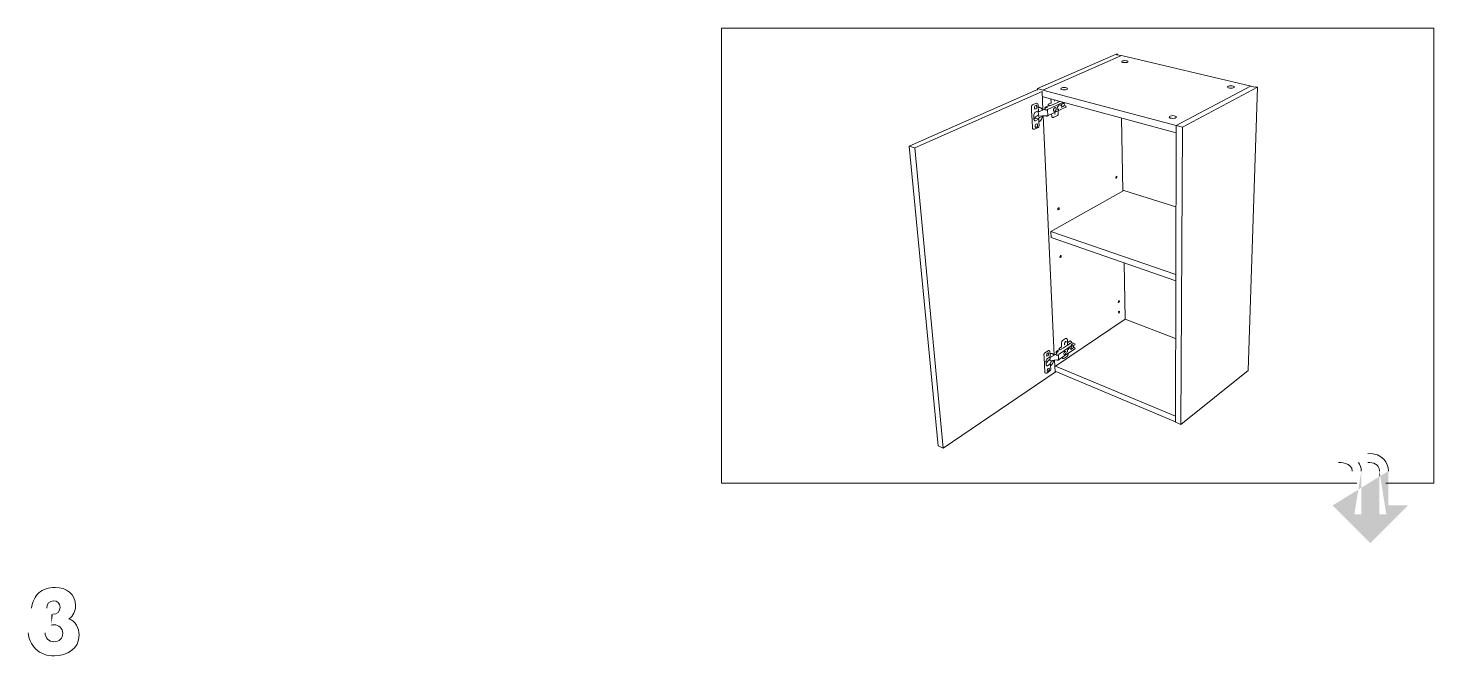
# Model space of a CAD drawing. Header units: metres. Extents: x -8.4 to 7.9, y -3.9 to 2.
# Drawn here: x 2.127 to 2.873, y -1.974 to -1.641 of the extents above; entities that cross this region are included whole.
import ezdxf

# ---------------------------------------------------------------- set-up
doc = ezdxf.new("R2010")
doc.units = ezdxf.units.M
doc.header["$MEASUREMENT"] = 0
doc.layers.add('PDF16_Geometry_Num_Penna__7', color=7, linetype='Continuous', lineweight=18)

msp = doc.modelspace()

# ---------------------------------------------------------------- hatches: boundary and pattern name
at = {"layer": 'PDF16_Geometry_Num_Penna__7', "linetype": 'Continuous', "lineweight": 18}
for points in [[(2.8329, -1.88559), (2.8193, -1.89399), (2.83927, -1.91396), (2.85924, -1.89399), (2.84885, -1.89399), (2.84885, -1.87575), (2.84451, -1.87843), (2.84774, -1.89875), (2.84408, -1.89875), (2.84408, -1.87869), (2.83447, -1.88463), (2.83447, -1.89875), (2.8308, -1.89875)], [(2.8329, -1.88559), (2.83447, -1.88463), (2.83447, -1.87575)], [(2.84408, -1.87869), (2.84451, -1.87843), (2.84408, -1.87575)], [(2.14048, -1.95179), (2.13959, -1.95179), (2.13959, -1.95764)]]:
    msp.add_hatch(color=7, dxfattribs=at).paths.add_polyline_path(points)

# ---------------------------------------------------------------- linework, layer by layer
at = {"layer": 'PDF16_Geometry_Num_Penna__7', "color": 7, "linetype": 'Continuous', "lineweight": 18, "flags": 128}
for points in [[(2.84747, -1.88225), (2.87297, -1.88225), (2.87297, -1.64057), (2.49515, -1.64057), (2.49515, -1.88225), (2.83216, -1.88225)], [(2.66267, -1.6727), (2.70449, -1.65433)], [(2.6656, -1.67354), (2.70721, -1.65512)], [(2.70518, -1.65449), (2.70449, -1.65433)], [(2.70471, -1.6547), (2.70518, -1.65449)], [(2.70519, -1.65481), (2.70471, -1.6547)], [(2.70519, -1.65481), (2.70518, -1.65449)], [(2.7068, -1.65519), (2.70519, -1.65481)], [(2.70681, -1.6553), (2.7068, -1.65519)], [(2.70721, -1.65512), (2.77606, -1.67136), (2.77606, -1.67154)], [(2.66231, -1.67344), (2.5947, -1.70322)], [(2.66516, -1.67421), (2.59762, -1.70417)], [(2.66552, -1.67346), (2.66267, -1.6727)], [(2.66271, -1.67355), (2.66267, -1.6727)], [(2.7363, -1.69235), (2.6656, -1.67354)], [(2.73629, -1.69611), (2.66576, -1.67709)], [(2.77568, -1.67145), (2.7363, -1.69228), (2.73629, -1.69611)], [(2.77934, -1.67197), (2.73962, -1.69317)], [(2.77447, -1.8223), (2.77934, -1.67197)], [(2.77568, -1.67145), (2.77809, -1.67202), (2.77854, -1.67178)], [(2.77606, -1.67136), (2.77582, -1.67149)], [(2.77854, -1.67178), (2.77934, -1.67197)], [(2.6601, -1.68135), (2.66002, -1.6814), (2.65994, -1.68145), (2.65987, -1.68153), (2.65979, -1.68161), (2.65973, -1.68171), (2.65967, -1.68181), (2.65962, -1.68192), (2.65958, -1.68204), (2.65955, -1.68216), (2.65952, -1.68229), (2.65952, -1.68241), (2.65952, -1.68252), (2.65961, -1.6845)], [(2.65961, -1.6845), (2.65987, -1.68958)], [(2.66226, -1.68048), (2.66219, -1.68047), (2.66212, -1.68047), (2.66205, -1.68048), (2.66197, -1.68051), (2.6601, -1.68135)], [(2.66296, -1.68464), (2.66295, -1.68464), (2.66292, -1.68464), (2.66289, -1.68464), (2.66287, -1.68465), (2.66284, -1.68466), (2.6627, -1.68472)], [(2.66318, -1.68484), (2.66288, -1.68465)], [(2.66296, -1.68464), (2.66301, -1.68464), (2.66305, -1.68462), (2.66309, -1.68459), (2.66313, -1.68455), (2.66315, -1.68451), (2.66316, -1.68445), (2.6632, -1.68443), (2.66322, -1.68441), (2.66322, -1.68439)], [(2.66296, -1.68464), (2.66298, -1.68464), (2.66299, -1.68464), (2.663, -1.68464), (2.66301, -1.68464), (2.66302, -1.68464), (2.66304, -1.68463), (2.66305, -1.68463), (2.66306, -1.68463), (2.66307, -1.68462), (2.66308, -1.68462), (2.6631, -1.68461), (2.66311, -1.68461), (2.66312, -1.6846), (2.66313, -1.68459), (2.66314, -1.68458), (2.66315, -1.68458), (2.66316, -1.68456), (2.66317, -1.68456), (2.66318, -1.68454), (2.66318, -1.68453), (2.66319, -1.68453), (2.6632, -1.68451), (2.6632, -1.6845), (2.66321, -1.6845), (2.66321, -1.68449), (2.66321, -1.68447), (2.66322, -1.68446), (2.66322, -1.68444), (2.66322, -1.68443), (2.66322, -1.68442), (2.66322, -1.68441), (2.66322, -1.6844)], [(2.66391, -1.68268), (2.66376, -1.68265), (2.66361, -1.68263), (2.66346, -1.68262), (2.6633, -1.68263), (2.66314, -1.68265)], [(2.66314, -1.68265), (2.66322, -1.68439)], [(2.66314, -1.68484), (2.66323, -1.68666)], [(2.66316, -1.68496), (2.66315, -1.6849), (2.66315, -1.68485)], [(2.66369, -1.68485), (2.66364, -1.68487), (2.66358, -1.68489), (2.66353, -1.6849), (2.66345, -1.6849), (2.66337, -1.6849), (2.6633, -1.68489), (2.66324, -1.68486), (2.66318, -1.68484)], [(2.66379, -1.6848), (2.66369, -1.68485)], [(2.66526, -1.68413), (2.66379, -1.6848)], [(2.66534, -1.68402), (2.66533, -1.68405), (2.66532, -1.68407), (2.66531, -1.68409), (2.6653, -1.6841), (2.66528, -1.68412), (2.66526, -1.68413)], [(2.66561, -1.68405), (2.66551, -1.68412), (2.66546, -1.68415), (2.6654, -1.68419), (2.66534, -1.6842)], [(2.66656, -1.68384), (2.66655, -1.68368)], [(2.66755, -1.68408), (2.66759, -1.68407), (2.66763, -1.68405), (2.66766, -1.68403), (2.6677, -1.68402), (2.66773, -1.684), (2.66777, -1.68399)], [(2.6678, -1.68374), (2.66813, -1.68359), (2.6682, -1.68356), (2.66827, -1.68356), (2.66834, -1.68357)], [(2.66794, -1.6838), (2.66797, -1.68384), (2.668, -1.68389), (2.66801, -1.68394), (2.66802, -1.684)], [(2.66801, -1.68201), (2.66802, -1.68201), (2.66805, -1.682), (2.66808, -1.68199), (2.66811, -1.68198), (2.66815, -1.68197), (2.66818, -1.68197), (2.66821, -1.68197)], [(2.66815, -1.68707), (2.66802, -1.684)], [(2.67617, -1.68), (2.66843, -1.68356)], [(2.66866, -1.68685), (2.67776, -1.68261)], [(2.6694, -1.68178), (2.66944, -1.68176), (2.66947, -1.68175), (2.6695, -1.68174), (2.66953, -1.68173), (2.66956, -1.68171), (2.6696, -1.6817), (2.67109, -1.68112)], [(2.66979, -1.68042), (2.66984, -1.68039), (2.66987, -1.68035), (2.6699, -1.6803), (2.66992, -1.68024), (2.66993, -1.68019), (2.66994, -1.68012), (2.66985, -1.67819)], [(2.67109, -1.68112), (2.67348, -1.68002)], [(2.67168, -1.67929), (2.67165, -1.67867)], [(2.67277, -1.68494), (2.67283, -1.68493), (2.67289, -1.68493), (2.67294, -1.68491), (2.67298, -1.6849)], [(2.67345, -1.68369), (2.6734, -1.68244)], [(2.67369, -1.68391), (2.67364, -1.68393), (2.67359, -1.68393), (2.67354, -1.68391), (2.67351, -1.68387), (2.67348, -1.68382), (2.67346, -1.68376), (2.67345, -1.68369)], [(2.67457, -1.67946), (2.67354, -1.67993), (2.67353, -1.67995), (2.67352, -1.67995)], [(2.67392, -1.6838), (2.67369, -1.68391)], [(2.67377, -1.68615), (2.6737, -1.6845)], [(2.6739, -1.68184), (2.67395, -1.68171)], [(2.67397, -1.68173), (2.67397, -1.68172), (2.67395, -1.68171), (2.67399, -1.68164), (2.67403, -1.68159), (2.67407, -1.68155), (2.67412, -1.68152)], [(2.67412, -1.68152), (2.67467, -1.68126)], [(2.67467, -1.68126), (2.67471, -1.68125), (2.67475, -1.68125), (2.67478, -1.68126), (2.67482, -1.68128)], [(2.67482, -1.68128), (2.67496, -1.68138)], [(2.67496, -1.68138), (2.67499, -1.68142), (2.67502, -1.68147), (2.67504, -1.68153), (2.67504, -1.6816)], [(2.67572, -1.68101), (2.67566, -1.68104), (2.67568, -1.681), (2.67573, -1.68095), (2.67577, -1.6809), (2.67581, -1.68086), (2.67585, -1.68083), (2.67588, -1.68081), (2.67591, -1.68079), (2.67594, -1.68078)], [(2.67594, -1.68078), (2.67707, -1.68025)], [(2.67629, -1.67993), (2.67613, -1.68)], [(2.67632, -1.67993), (2.67617, -1.68)], [(2.67641, -1.68056), (2.67647, -1.68054), (2.67653, -1.68054), (2.67658, -1.68055)], [(2.67707, -1.68025), (2.67723, -1.68018)], [(2.65987, -1.68958), (2.66007, -1.69358)], [(2.66086, -1.68641), (2.66084, -1.68647), (2.66081, -1.68655), (2.66079, -1.68663), (2.66078, -1.6867), (2.66077, -1.68678), (2.66077, -1.68686), (2.66077, -1.68693), (2.66087, -1.689)], [(2.66086, -1.68876), (2.6611, -1.68865)], [(2.66087, -1.689), (2.66087, -1.68904), (2.66088, -1.68911), (2.66089, -1.68917), (2.66091, -1.68923), (2.66093, -1.68928), (2.66096, -1.68933), (2.66098, -1.68936), (2.66128, -1.68975)], [(2.6611, -1.68865), (2.66117, -1.68862), (2.66123, -1.68857), (2.66129, -1.68851), (2.66135, -1.68844), (2.6614, -1.68836)], [(2.66128, -1.68975), (2.6613, -1.68978), (2.66132, -1.6898), (2.66134, -1.68981), (2.66137, -1.68982), (2.66138, -1.68983), (2.66144, -1.68984), (2.66151, -1.68984), (2.66157, -1.68983), (2.66163, -1.68981)], [(2.6614, -1.68836), (2.66175, -1.68779)], [(2.6614, -1.68836), (2.663, -1.68882), (2.66304, -1.68883), (2.66308, -1.68886), (2.66311, -1.68888), (2.66314, -1.68891)], [(2.66163, -1.68981), (2.66297, -1.68919)], [(2.66175, -1.68779), (2.66181, -1.6877), (2.66188, -1.68761), (2.66195, -1.68753), (2.66203, -1.68747), (2.6621, -1.68741), (2.66219, -1.68737)], [(2.66219, -1.68737), (2.66295, -1.68702)], [(2.66321, -1.68667), (2.66313, -1.68669), (2.66307, -1.68672), (2.66301, -1.68676), (2.66297, -1.68679), (2.66295, -1.68683), (2.66294, -1.68687)], [(2.66294, -1.68686), (2.66295, -1.68708)], [(2.66295, -1.68708), (2.66296, -1.68712), (2.66298, -1.68716), (2.66303, -1.68719), (2.66308, -1.68721), (2.66315, -1.68724), (2.66323, -1.68725)], [(2.66297, -1.68918), (2.66303, -1.68915), (2.66309, -1.6891), (2.66315, -1.68905)], [(2.6631, -1.68895), (2.66328, -1.68899), (2.66325, -1.68899), (2.66322, -1.689), (2.66318, -1.68902), (2.66315, -1.68905)], [(2.66314, -1.68891), (2.66349, -1.68834)], [(2.66324, -1.68717), (2.66324, -1.68719), (2.66325, -1.68721), (2.66326, -1.68723), (2.66327, -1.68724), (2.66329, -1.68725), (2.6633, -1.68726)], [(2.66337, -1.68728), (2.6655, -1.68712), (2.66553, -1.68712), (2.66557, -1.68712), (2.6656, -1.68712), (2.66563, -1.68713), (2.66566, -1.68714), (2.66569, -1.68715)], [(2.66349, -1.68834), (2.66355, -1.68824), (2.66363, -1.68815), (2.66371, -1.68807), (2.66379, -1.688), (2.66388, -1.68796)], [(2.66351, -1.69039), (2.6636, -1.69229)], [(2.66388, -1.68796), (2.66549, -1.68721), (2.66548, -1.68719), (2.66547, -1.68718), (2.66546, -1.68717), (2.66544, -1.68716), (2.66542, -1.68714), (2.66541, -1.68713)], [(2.66597, -1.6872), (2.66596, -1.6872), (2.66594, -1.6872), (2.66593, -1.6872), (2.66592, -1.6872), (2.6659, -1.6872), (2.66589, -1.6872), (2.66588, -1.6872), (2.66586, -1.6872), (2.66585, -1.68719), (2.66583, -1.68719), (2.66582, -1.68719), (2.66581, -1.68719), (2.6658, -1.68718), (2.66579, -1.68718), (2.66569, -1.68715)], [(2.67162, -1.81416), (2.66576, -1.68717)], [(2.66597, -1.6872), (2.66775, -1.68707)], [(2.66807, -1.68724), (2.66808, -1.68723), (2.66809, -1.68723), (2.66812, -1.68719), (2.66814, -1.68716), (2.66815, -1.68712), (2.66815, -1.68707)], [(2.66837, -1.6871), (2.66841, -1.68708), (2.66845, -1.68705), (2.66849, -1.68702), (2.66853, -1.68699), (2.66857, -1.68694), (2.6686, -1.6869)], [(2.67112, -1.688), (2.67113, -1.68798), (2.67114, -1.68796), (2.67143, -1.68782)], [(2.67199, -1.6853), (2.67199, -1.68533), (2.67198, -1.68535), (2.67196, -1.68537), (2.67193, -1.68539)], [(2.67197, -1.68625), (2.67193, -1.68539)], [(2.70731, -1.68829), (2.70798, -1.72716)], [(2.7363, -1.69228), (2.73962, -1.69317)], [(2.66007, -1.69358), (2.66008, -1.69369), (2.66011, -1.6938), (2.66014, -1.6939), (2.66018, -1.69399), (2.66024, -1.69406), (2.66029, -1.69412), (2.66036, -1.69417), (2.66044, -1.6942)], [(2.66118, -1.69427), (2.66112, -1.69429), (2.66106, -1.69431), (2.66099, -1.69432), (2.66093, -1.69432), (2.66086, -1.69432), (2.66079, -1.6943), (2.66044, -1.6942)], [(2.73629, -1.69611), (2.73585, -1.84981), (2.7388, -1.85106), (2.77447, -1.8223)], [(2.73962, -1.69317), (2.73881, -1.85106)], [(2.5947, -1.70322), (2.59762, -1.70417)], [(2.5947, -1.70322), (2.61006, -1.86234)], [(2.59762, -1.70417), (2.61271, -1.86365)], [(2.66992, -1.75182), (2.66977, -1.74863), (2.70847, -1.72688)], [(2.70847, -1.72688), (2.73618, -1.73543)], [(2.73608, -1.77146), (2.66977, -1.74863)], [(2.73606, -1.77482), (2.66991, -1.75182)], [(2.70864, -1.76528), (2.70915, -1.79514)], [(2.70915, -1.79514), (2.67231, -1.82001)], [(2.73598, -1.80529), (2.70915, -1.79514)], [(2.66872, -1.81183), (2.66865, -1.81182), (2.66858, -1.81182), (2.66851, -1.81183), (2.66843, -1.81186), (2.66835, -1.8119), (2.66667, -1.81301)], [(2.67376, -1.81156), (2.67377, -1.81155), (2.6738, -1.81154), (2.67382, -1.81153), (2.67386, -1.81152), (2.67389, -1.81151), (2.67392, -1.8115), (2.67395, -1.8115), (2.67395, -1.81151)], [(2.67415, -1.81059), (2.67415, -1.8108), (2.67466, -1.81126)], [(2.67417, -1.81363), (2.68116, -1.80897), (2.68111, -1.80899), (2.68105, -1.80901), (2.68099, -1.80903), (2.68091, -1.80903), (2.68085, -1.80903), (2.68078, -1.80902), (2.68072, -1.809), (2.68067, -1.80898), (2.68063, -1.80894), (2.68061, -1.80891), (2.68061, -1.80887), (2.68061, -1.80884), (2.68064, -1.8088), (2.68068, -1.80877)], [(2.68262, -1.81083), (2.6744, -1.81635), (2.67443, -1.81632), (2.67445, -1.81628), (2.67445, -1.81624)], [(2.67477, -1.81139), (2.67474, -1.8114), (2.67472, -1.81141), (2.67468, -1.81142), (2.67465, -1.81143), (2.67462, -1.81143)], [(2.67467, -1.81142), (2.67466, -1.81138), (2.67466, -1.81134), (2.67466, -1.81126)], [(2.67503, -1.81127), (2.67508, -1.81124), (2.67511, -1.81121), (2.67515, -1.81119), (2.67519, -1.81117), (2.67523, -1.81114), (2.67527, -1.81112), (2.67655, -1.81041)], [(2.67655, -1.81041), (2.67871, -1.80897)], [(2.67803, -1.80532), (2.67797, -1.80531), (2.67791, -1.80531), (2.67784, -1.80531), (2.67777, -1.80533), (2.67771, -1.80536), (2.67764, -1.8054)], [(2.67815, -1.80537), (2.67803, -1.80532)], [(2.67815, -1.80538), (2.67819, -1.8054), (2.67823, -1.80542), (2.67827, -1.80546), (2.6783, -1.80549), (2.67833, -1.80553), (2.67836, -1.80558), (2.67838, -1.80564), (2.67839, -1.80569), (2.67841, -1.80575), (2.67841, -1.80577), (2.67828, -1.80559)], [(2.67854, -1.80594), (2.67841, -1.80577)], [(2.67854, -1.80594), (2.67857, -1.80599), (2.6786, -1.80604), (2.67861, -1.80608), (2.67862, -1.80613), (2.67863, -1.80617), (2.67864, -1.80623), (2.67869, -1.80759)], [(2.67885, -1.81127), (2.67881, -1.8113), (2.67876, -1.81135), (2.67873, -1.81141), (2.67869, -1.81147), (2.67867, -1.81154), (2.67866, -1.81161), (2.67866, -1.81167), (2.67868, -1.81165), (2.67868, -1.81164)], [(2.67866, -1.81167), (2.6787, -1.81271), (2.67872, -1.81269), (2.67873, -1.81267)], [(2.68011, -1.80664), (2.67869, -1.80759), (2.67873, -1.80844)], [(2.67873, -1.80844), (2.67873, -1.80849), (2.67872, -1.80854), (2.67872, -1.80859), (2.67871, -1.80864), (2.6787, -1.80869), (2.67869, -1.80875)], [(2.67999, -1.80805), (2.67998, -1.80804), (2.67996, -1.80805), (2.67875, -1.80885), (2.67875, -1.80886), (2.67874, -1.80887)], [(2.67906, -1.81113), (2.67885, -1.81127), (2.67885, -1.81129), (2.67884, -1.8113), (2.67883, -1.81132)], [(2.67911, -1.81106), (2.67916, -1.81094)], [(2.67918, -1.81095), (2.67916, -1.81094), (2.67919, -1.81088), (2.67923, -1.81083), (2.67927, -1.81078), (2.67931, -1.81075)], [(2.67931, -1.81075), (2.67981, -1.81042)], [(2.67969, -1.81054), (2.67979, -1.81047)], [(2.67997, -1.80805), (2.68096, -1.80756)], [(2.68011, -1.80664), (2.68023, -1.80669)], [(2.68028, -1.80676), (2.68028, -1.8068), (2.68068, -1.80716)], [(2.68047, -1.81115), (2.68053, -1.81116), (2.6806, -1.81116), (2.68066, -1.81114), (2.68073, -1.81112), (2.6808, -1.81108)], [(2.68078, -1.80736), (2.68077, -1.80732), (2.68076, -1.80728), (2.68074, -1.80723), (2.68071, -1.8072), (2.68068, -1.80716)], [(2.68141, -1.80827), (2.68068, -1.80877)], [(2.68085, -1.80761), (2.68082, -1.80757), (2.6808, -1.80753), (2.68079, -1.80749), (2.68078, -1.80745), (2.68078, -1.80736)], [(2.68086, -1.81054), (2.68106, -1.81062)], [(2.68096, -1.80756), (2.68097, -1.80755), (2.68098, -1.80755), (2.681, -1.80756), (2.68098, -1.80756), (2.68241, -1.80813)], [(2.68106, -1.81062), (2.68111, -1.81064), (2.68115, -1.81065), (2.68119, -1.81065)], [(2.68241, -1.80813), (2.68245, -1.80816), (2.68249, -1.80819), (2.68252, -1.80823), (2.68255, -1.80828), (2.68257, -1.80833), (2.68258, -1.80838)], [(2.66667, -1.81301), (2.66659, -1.81306), (2.66652, -1.81313), (2.66645, -1.81321), (2.66639, -1.81329), (2.66633, -1.81338), (2.66628, -1.81348), (2.66623, -1.81359), (2.66619, -1.8137), (2.66617, -1.81381), (2.66615, -1.81391), (2.66614, -1.81402), (2.66614, -1.81411), (2.66619, -1.81513)], [(2.66619, -1.81513), (2.66641, -1.81957)], [(2.66734, -1.81725), (2.66732, -1.81725), (2.6673, -1.81724), (2.66726, -1.81736), (2.66723, -1.81747), (2.66721, -1.81759), (2.66721, -1.81769), (2.66721, -1.81779)], [(2.66734, -1.81726), (2.66731, -1.81733), (2.66729, -1.8174), (2.66728, -1.81746), (2.66727, -1.81753), (2.66726, -1.81759), (2.66725, -1.81766), (2.66725, -1.81771), (2.66734, -1.81942)], [(2.66729, -1.81851), (2.66751, -1.81836)], [(2.66751, -1.81836), (2.66757, -1.81831), (2.66763, -1.81826), (2.66768, -1.8182), (2.66774, -1.81813), (2.66778, -1.81806)], [(2.66778, -1.81806), (2.6681, -1.8175)], [(2.66802, -1.81989), (2.66922, -1.81908)], [(2.6681, -1.8175), (2.66816, -1.81741), (2.66821, -1.81732), (2.66828, -1.81724), (2.66835, -1.81717), (2.66842, -1.81711), (2.66849, -1.81705)], [(2.66849, -1.81705), (2.66918, -1.8166)], [(2.66942, -1.81627), (2.66935, -1.8163), (2.66929, -1.81634), (2.66924, -1.81638), (2.6692, -1.81643), (2.66918, -1.81648), (2.66917, -1.81653)], [(2.66917, -1.81653), (2.66918, -1.81671)], [(2.66918, -1.81671), (2.66919, -1.81676), (2.66922, -1.8168), (2.66926, -1.81684), (2.66931, -1.81688), (2.66937, -1.81691), (2.66944, -1.81694)], [(2.66922, -1.81908), (2.66928, -1.81903), (2.66933, -1.81899), (2.66939, -1.81892)], [(2.66928, -1.81528), (2.66932, -1.81527), (2.66935, -1.81525), (2.66939, -1.81522), (2.66941, -1.81518), (2.66942, -1.81513), (2.66945, -1.81511), (2.66947, -1.81508), (2.66947, -1.81506)], [(2.66928, -1.81528), (2.66929, -1.81528), (2.66931, -1.81528), (2.66932, -1.81527), (2.66933, -1.81527), (2.66934, -1.81527), (2.66935, -1.81526), (2.66936, -1.81526), (2.66938, -1.81524), (2.66939, -1.81524), (2.6694, -1.81523), (2.66941, -1.81522), (2.66942, -1.81521), (2.66943, -1.8152), (2.66943, -1.81519), (2.66944, -1.81518), (2.66944, -1.81517), (2.66945, -1.81516), (2.66946, -1.81515), (2.66946, -1.81513), (2.66947, -1.81512), (2.66947, -1.81511), (2.66947, -1.8151), (2.66947, -1.81508), (2.66947, -1.81507), (2.66947, -1.81506)], [(2.66939, -1.81344), (2.66935, -1.81248), (2.66935, -1.81251), (2.66933, -1.81254), (2.6693, -1.81256)], [(2.66934, -1.81527), (2.66943, -1.8153), (2.66949, -1.81531), (2.66956, -1.81532), (2.66963, -1.81531), (2.66969, -1.8153), (2.66976, -1.81528), (2.66983, -1.81524), (2.6699, -1.81521)], [(2.66937, -1.81875), (2.66969, -1.81819)], [(2.66937, -1.81879), (2.66953, -1.81886), (2.6695, -1.81885), (2.66946, -1.81886), (2.66943, -1.81889), (2.66939, -1.81892)], [(2.67054, -1.8134), (2.67041, -1.81335), (2.67028, -1.81332), (2.67014, -1.81331), (2.67, -1.81331), (2.66985, -1.81332), (2.6697, -1.81335), (2.66955, -1.81338), (2.66939, -1.81344)], [(2.66939, -1.81528), (2.66943, -1.81627)], [(2.6694, -1.81344), (2.66947, -1.81506)], [(2.66948, -1.81695), (2.66949, -1.81697), (2.66952, -1.81698), (2.66953, -1.81698), (2.66955, -1.81699), (2.66957, -1.81699)], [(2.66958, -1.81699), (2.67151, -1.81681), (2.67154, -1.81681), (2.67157, -1.81681), (2.67161, -1.81681), (2.67164, -1.81681), (2.67166, -1.81682), (2.6717, -1.81682)], [(2.67097, -1.8145), (2.66996, -1.81516)], [(2.6707, -1.81347), (2.67054, -1.8134)], [(2.67147, -1.81428), (2.6714, -1.81414), (2.67132, -1.81401), (2.67124, -1.81389), (2.67114, -1.81377), (2.67105, -1.81368), (2.67094, -1.8136), (2.67082, -1.81352), (2.6707, -1.81347)], [(2.67097, -1.8145), (2.67108, -1.81442), (2.67114, -1.81444)], [(2.67131, -1.81426), (2.67108, -1.81442)], [(2.67143, -1.81431), (2.6714, -1.81424), (2.67137, -1.81419)], [(2.67153, -1.81425), (2.67161, -1.81417)], [(2.67161, -1.81417), (2.67166, -1.81413), (2.67171, -1.8141), (2.67177, -1.81407), (2.67247, -1.81376)], [(2.67194, -1.81686), (2.67193, -1.81686), (2.67191, -1.81686), (2.6719, -1.81686), (2.67189, -1.81686), (2.67187, -1.81686), (2.67186, -1.81686), (2.67185, -1.81685), (2.67184, -1.81685), (2.67182, -1.81685), (2.67181, -1.81685), (2.6718, -1.81685), (2.6717, -1.81682)], [(2.67205, -1.82332), (2.67174, -1.81683)], [(2.67194, -1.81686), (2.67345, -1.81672)], [(2.67259, -1.81279), (2.67258, -1.81265)], [(2.6728, -1.81324), (2.67265, -1.81297), (2.67262, -1.81291), (2.6726, -1.81285), (2.67259, -1.81279)], [(2.67288, -1.81336), (2.67286, -1.81339), (2.67283, -1.81342), (2.6728, -1.81344), (2.67276, -1.81346), (2.67273, -1.81348)], [(2.67338, -1.81424), (2.67342, -1.81422), (2.67345, -1.8142), (2.67348, -1.81418), (2.67351, -1.81416), (2.67354, -1.81415), (2.67357, -1.81412)], [(2.67384, -1.8167), (2.67384, -1.81673), (2.67382, -1.81676), (2.6738, -1.81678), (2.67382, -1.8168), (2.67384, -1.81681), (2.67386, -1.81681)], [(2.67381, -1.81414), (2.67392, -1.81669), (2.67389, -1.8167), (2.67387, -1.8167), (2.67384, -1.8167)], [(2.67414, -1.81662), (2.67387, -1.8168), (2.6739, -1.81677), (2.67391, -1.81674), (2.67392, -1.81669)], [(2.67391, -1.81372), (2.67395, -1.81369), (2.67401, -1.81366), (2.67406, -1.81365), (2.67411, -1.81365)], [(2.67433, -1.81643), (2.67431, -1.81646), (2.67429, -1.81649), (2.67425, -1.81652), (2.67422, -1.81656), (2.67418, -1.81659), (2.67414, -1.81662), (2.67417, -1.81659), (2.67418, -1.81656), (2.67419, -1.81651)], [(2.67419, -1.81651), (2.67423, -1.81647), (2.67428, -1.81643), (2.67432, -1.81637)], [(2.67445, -1.81624), (2.6744, -1.81628), (2.67436, -1.81632), (2.67432, -1.81637), (2.67433, -1.8164), (2.67433, -1.81641), (2.67433, -1.81643)], [(2.67433, -1.81643), (2.67434, -1.81641), (2.67436, -1.8164), (2.67437, -1.81638), (2.67438, -1.81637), (2.67439, -1.81636), (2.6744, -1.81635)], [(2.67601, -1.81593), (2.67595, -1.8159), (2.6759, -1.81586), (2.67585, -1.8158), (2.67581, -1.81573), (2.67579, -1.81565), (2.67577, -1.81556), (2.67576, -1.81547), (2.67576, -1.81544)], [(2.67655, -1.81591), (2.67652, -1.81593), (2.67649, -1.81595), (2.67642, -1.81598), (2.67636, -1.816), (2.6763, -1.81601), (2.67624, -1.81601), (2.67618, -1.816), (2.67613, -1.81599), (2.67601, -1.81594)], [(2.67699, -1.81578), (2.67696, -1.8158), (2.67694, -1.81581), (2.67691, -1.81583), (2.67688, -1.81584), (2.67684, -1.81585), (2.6768, -1.81586), (2.67658, -1.81589)], [(2.67703, -1.81567), (2.67703, -1.81572), (2.67701, -1.81575), (2.67699, -1.81578)], [(2.61271, -1.86365), (2.67205, -1.82332)], [(2.66641, -1.81957), (2.6666, -1.82325)], [(2.6666, -1.82325), (2.66661, -1.82334), (2.66662, -1.82341), (2.66665, -1.82349), (2.66668, -1.82355), (2.66672, -1.8236), (2.66677, -1.82364), (2.66682, -1.82367)], [(2.66734, -1.81942), (2.66734, -1.81945), (2.66735, -1.81949), (2.66736, -1.81954), (2.66737, -1.81958), (2.66739, -1.81962), (2.6674, -1.81964), (2.66742, -1.81966), (2.66769, -1.81992)], [(2.66769, -1.81992), (2.66769, -1.81993), (2.66771, -1.81993), (2.66771, -1.81994), (2.66777, -1.81996), (2.66783, -1.81996), (2.66789, -1.81995), (2.66795, -1.81992), (2.66802, -1.81989)], [(2.67238, -1.82302), (2.67203, -1.82287)], [(2.67231, -1.82001), (2.73586, -1.84664)], [(2.67253, -1.82292), (2.67238, -1.82302)], [(2.67245, -1.82288), (2.73585, -1.84964)], [(2.61007, -1.86234), (2.61271, -1.86365)]]:
    msp.add_lwpolyline(points, dxfattribs=at)
for points in [[(2.66516, -1.67421), (2.66561, -1.68405), (2.66566, -1.68401), (2.66571, -1.68398), (2.66577, -1.68396), (2.66655, -1.68368, -0.326442), (2.66684, -1.68343), (2.66686, -1.68343), (2.66691, -1.68341), (2.66692, -1.68337), (2.66676, -1.68316), (2.66673, -1.68312), (2.66671, -1.68307), (2.6667, -1.68303), (2.66669, -1.68286, -0.280902), (2.66711, -1.68244), (2.66803, -1.68201), (2.66809, -1.68199), (2.66815, -1.68198), (2.66822, -1.68197), (2.66895, -1.68191), (2.66902, -1.6819), (2.66908, -1.68189), (2.66915, -1.68188), (2.66913, -1.68188), (2.66909, -1.68189), (2.66906, -1.68189), (2.66903, -1.6819), (2.66899, -1.6819), (2.669, -1.6819), (2.669, -1.68187), (2.66899, -1.68184), (2.66899, -1.68173), (2.66844, -1.68128), (2.66844, -1.68104), (2.66979, -1.68042)], [(2.66086, -1.68641), (2.66106, -1.68572), (2.66109, -1.68574), (2.6611, -1.68575), (2.66111, -1.68576, -0.182989), (2.6615, -1.68528), (2.66173, -1.68517), (2.6627, -1.68472)], [(2.66314, -1.68266), (2.66308, -1.68128, 0.318398), (2.66262, -1.68058), (2.66226, -1.68048)], [(2.66391, -1.68268), (2.66409, -1.68273, -0.246526), (2.6654, -1.68418), (2.66537, -1.6841), (2.66534, -1.68403)], [(2.67361, -1.68201), (2.67356, -1.68204), (2.67351, -1.68208), (2.67347, -1.68214), (2.67344, -1.68221), (2.67341, -1.68228), (2.6734, -1.68236), (2.6734, -1.68244), (2.67342, -1.68242), (2.67343, -1.68241, -0.283254), (2.67357, -1.68209), (2.67359, -1.68207), (2.6736, -1.68204), (2.67361, -1.68201), (2.67384, -1.6819), (2.67387, -1.68188), (2.67388, -1.68186), (2.67389, -1.68184), (2.67391, -1.68185)], [(2.67566, -1.68104), (2.67564, -1.68107), (2.6756, -1.68113), (2.67556, -1.6812), (2.67552, -1.68128), (2.67549, -1.68135), (2.67546, -1.68144), (2.67543, -1.68152), (2.67541, -1.68161), (2.67539, -1.6817), (2.67537, -1.68178), (2.67536, -1.68187), (2.67536, -1.68195), (2.67535, -1.68199, 0.203961), (2.67551, -1.68256), (2.67557, -1.68258), (2.67564, -1.68257), (2.67571, -1.68256), (2.67578, -1.68253)], [(2.67595, -1.68207), (2.67616, -1.68213), (2.67622, -1.68214), (2.67628, -1.68215), (2.67633, -1.68214), (2.67639, -1.68213), (2.67645, -1.68211), (2.6765, -1.68209), (2.67656, -1.68206), (2.67661, -1.68203), (2.67666, -1.68198), (2.67672, -1.68192), (2.67677, -1.68186), (2.67681, -1.68179), (2.67686, -1.68172), (2.67689, -1.68164), (2.67692, -1.68155), (2.67693, -1.68153, 0.172937), (2.6769, -1.68084), (2.67689, -1.68081), (2.67685, -1.68075), (2.6768, -1.68069), (2.67674, -1.68063), (2.6767, -1.6806), (2.67664, -1.68057), (2.67658, -1.68055), (2.67648, -1.68053)], [(2.67784, -1.68245), (2.67785, -1.68245), (2.67785, -1.68248), (2.67785, -1.68251), (2.67784, -1.68254), (2.67782, -1.68256), (2.6778, -1.68258), (2.67778, -1.6826), (2.67776, -1.68261), (2.6778, -1.68259), (2.67782, -1.68255), (2.67784, -1.68251), (2.67784, -1.68245, 0.289672), (2.67738, -1.68179), (2.67711, -1.68172), (2.67712, -1.68172)], [(2.66355, -1.69235), (2.66358, -1.69233), (2.6636, -1.69231), (2.6636, -1.69229, -0.284243), (2.66304, -1.69339), (2.66118, -1.69426)], [(2.66549, -1.68721), (2.6655, -1.68717), (2.66551, -1.68712, -0.187901), (2.66351, -1.69039), (2.66346, -1.68921), (2.66346, -1.6892), (2.66345, -1.68919), (2.66345, -1.68918), (2.66345, -1.68917), (2.66345, -1.68915), (2.66344, -1.68914), (2.66344, -1.68913), (2.66343, -1.68912), (2.66343, -1.68911), (2.66342, -1.6891), (2.66342, -1.68909), (2.66341, -1.68908), (2.6634, -1.68907), (2.66339, -1.68906), (2.66338, -1.68906), (2.66337, -1.68905), (2.66337, -1.68904), (2.66336, -1.68903), (2.66335, -1.68903), (2.66334, -1.68902), (2.66332, -1.68901), (2.66331, -1.68901), (2.6633, -1.689), (2.66329, -1.689)], [(2.66837, -1.6871), (2.66807, -1.68724), (2.66805, -1.68724), (2.66803, -1.68725), (2.66801, -1.68725), (2.66799, -1.68725), (2.66798, -1.68725), (2.66796, -1.68725), (2.66796, -1.68724), (2.66796, -1.68722), (2.66791, -1.68722), (2.66788, -1.68723), (2.66787, -1.68725), (2.66787, -1.68726), (2.66785, -1.68727, -0.2341), (2.66673, -1.68714)], [(2.67291, -1.68716), (2.67112, -1.688), (2.67105, -1.68802), (2.67098, -1.68804), (2.67093, -1.68805), (2.67088, -1.68805), (2.67083, -1.68804), (2.67078, -1.68803), (2.67064, -1.688, -0.303416), (2.67025, -1.6873), (2.6702, -1.68614)], [(2.67371, -1.68621), (2.67374, -1.68619), (2.67376, -1.68617), (2.67377, -1.68615, -0.283549), (2.67336, -1.68693), (2.67302, -1.68709)], [(2.66935, -1.81248, 0.284824), (2.66905, -1.81197), (2.66872, -1.81183)], [(2.67265, -1.81297), (2.67264, -1.81284), (2.67261, -1.81278), (2.67259, -1.81271), (2.67258, -1.81265, -0.246), (2.67295, -1.81211), (2.67378, -1.81156), (2.67383, -1.81153), (2.67389, -1.81152), (2.67395, -1.81151), (2.67462, -1.81144), (2.67468, -1.81143), (2.67474, -1.81141), (2.67479, -1.81139), (2.67478, -1.81139), (2.67479, -1.8114), (2.67482, -1.8114), (2.67482, -1.81132)], [(2.67415, -1.8106), (2.67538, -1.80978), (2.67541, -1.80975), (2.67544, -1.80971), (2.67547, -1.80966), (2.67549, -1.80961), (2.6755, -1.80956), (2.67551, -1.80951), (2.67542, -1.80769, -0.2318), (2.67601, -1.80647), (2.67764, -1.8054)], [(2.67714, -1.80861), (2.67714, -1.80864), (2.67712, -1.80866), (2.67709, -1.80869), (2.67706, -1.80797, -0.239812), (2.67751, -1.80702)], [(2.68048, -1.81116), (2.68047, -1.81114), (2.68047, -1.81113), (2.68045, -1.8111), (2.68044, -1.81107), (2.68043, -1.81102), (2.68043, -1.81098), (2.68043, -1.81093), (2.68042, -1.81087), (2.68043, -1.8108), (2.68043, -1.81073), (2.68044, -1.81066), (2.68046, -1.81057), (2.68048, -1.81049), (2.6805, -1.81041), (2.68053, -1.81032), (2.68053, -1.81031, -0.138803), (2.68102, -1.80962), (2.68246, -1.80866)], [(2.68119, -1.81065), (2.68121, -1.81065), (2.68125, -1.81065), (2.6813, -1.81064), (2.68135, -1.81063), (2.6814, -1.8106), (2.68145, -1.81057), (2.6815, -1.81055), (2.68155, -1.8105), (2.6816, -1.81045), (2.68165, -1.8104), (2.6817, -1.81033), (2.68172, -1.81029), (2.68174, -1.81026), (2.68178, -1.81019), (2.68181, -1.81012), (2.68183, -1.81004), (2.68184, -1.81003, 0.203639), (2.68182, -1.80943), (2.6818, -1.8094), (2.68176, -1.80934), (2.68171, -1.80931), (2.68167, -1.80927), (2.68161, -1.80925)], [(2.68267, -1.81072), (2.68268, -1.81072), (2.68268, -1.81073), (2.68267, -1.81076), (2.68266, -1.81078), (2.68265, -1.8108), (2.68264, -1.81082), (2.68262, -1.81083), (2.68264, -1.8108), (2.68266, -1.81077), (2.68267, -1.81072, 0.262337), (2.68224, -1.81011), (2.682, -1.81001), (2.6818, -1.81014)], [(2.66734, -1.81726), (2.66753, -1.81665), (2.66755, -1.81666), (2.66757, -1.81666, -0.146408), (2.66794, -1.81614), (2.66812, -1.81602), (2.66915, -1.81534), (2.66918, -1.81532), (2.66921, -1.81531), (2.66922, -1.8153)], [(2.66969, -1.81819), (2.66975, -1.81809), (2.66982, -1.818), (2.66989, -1.81792), (2.66996, -1.81785), (2.67004, -1.81779), (2.67149, -1.81682), (2.67149, -1.81681, -0.15077), (2.6697, -1.81991), (2.66967, -1.81904), (2.66967, -1.81903), (2.66966, -1.81902), (2.66966, -1.81901), (2.66966, -1.819), (2.66966, -1.81899), (2.66965, -1.81898), (2.66965, -1.81897), (2.66964, -1.81895), (2.66963, -1.81894), (2.66963, -1.81893), (2.66962, -1.81892), (2.66961, -1.81891), (2.6696, -1.8189), (2.6696, -1.81889), (2.66958, -1.81889), (2.66957, -1.81888), (2.66957, -1.81887), (2.66956, -1.81887), (2.66955, -1.81886), (2.66953, -1.81886)], [(2.67247, -1.81393), (2.67247, -1.81379, -0.301597), (2.67272, -1.81348), (2.67274, -1.81348), (2.67279, -1.81346), (2.67283, -1.81344), (2.67288, -1.8134), (2.67291, -1.81336), (2.67294, -1.81332), (2.67292, -1.81332), (2.67291, -1.81333), (2.6729, -1.81334), (2.6729, -1.81333), (2.67291, -1.81331), (2.67291, -1.8133), (2.67291, -1.81328), (2.67291, -1.81326), (2.67289, -1.81325), (2.6729, -1.81334), (2.67288, -1.81336), (2.67285, -1.81333), (2.67283, -1.81329), (2.6728, -1.81324)], [(2.67388, -1.8168), (2.67386, -1.8168), (2.67384, -1.81682), (2.67382, -1.81682), (2.6738, -1.81682), (2.67378, -1.81682), (2.67376, -1.81682), (2.67374, -1.81682), (2.67374, -1.8168), (2.6737, -1.81681), (2.67366, -1.81682), (2.67366, -1.81683), (2.67365, -1.81685, -0.249316), (2.67271, -1.81678)], [(2.67699, -1.81578), (2.6786, -1.81469), (2.67863, -1.81466), (2.67865, -1.81463), (2.67865, -1.81458, 0.235843), (2.6789, -1.81405), (2.67893, -1.81403), (2.67895, -1.81401), (2.67895, -1.81398), (2.67892, -1.81331)], [(2.66767, -1.82363), (2.66767, -1.82367), (2.66766, -1.82371), (2.66763, -1.82373, -0.268293), (2.66715, -1.82381), (2.66682, -1.82367)], [(2.66763, -1.82374), (2.6693, -1.82261), (2.66932, -1.82258), (2.66934, -1.82255), (2.66934, -1.8225, 0.228422), (2.66974, -1.82167), (2.66976, -1.82165), (2.66978, -1.82163), (2.66979, -1.82159), (2.66971, -1.81991)]]:
    msp.add_lwpolyline(points, format="xyb", dxfattribs=at)
for points in [[(2.66694, -1.68338), (2.66691, -1.6834), (2.66687, -1.68341)], [(2.66692, -1.68337), (2.66693, -1.68337)], [(2.66713, -1.68275), (2.66721, -1.68276), (2.66729, -1.68277), (2.66738, -1.68278), (2.66748, -1.68278), (2.66757, -1.68277), (2.66765, -1.68275), (2.66773, -1.68273), (2.6678, -1.68271), (2.66785, -1.68268), (2.66788, -1.68264), (2.66791, -1.68261), (2.66791, -1.68258), (2.66789, -1.68254), (2.66786, -1.68252), (2.66781, -1.68249), (2.66775, -1.68247), (2.66767, -1.68245), (2.66758, -1.68244), (2.6675, -1.68244), (2.6674, -1.68244), (2.66731, -1.68245), (2.66723, -1.68246), (2.66715, -1.68248), (2.66708, -1.68251), (2.66703, -1.68254), (2.66699, -1.68257), (2.66697, -1.6826), (2.66697, -1.68264), (2.66699, -1.68267), (2.66702, -1.6827), (2.66707, -1.68272)], [(2.66708, -1.68244), (2.66709, -1.68243)], [(2.66773, -1.68399), (2.66776, -1.68399)], [(2.6678, -1.68398), (2.66784, -1.68398)], [(2.66802, -1.684), (2.66799, -1.684), (2.66796, -1.68401)], [(2.66803, -1.68201), (2.66802, -1.68201)], [(2.66836, -1.68357), (2.66835, -1.68357)], [(2.66843, -1.68356), (2.66839, -1.68357)], [(2.67171, -1.67878), (2.67174, -1.67874)], [(2.67298, -1.6849), (2.67298, -1.68489), (2.67298, -1.68487), (2.67298, -1.68485)], [(2.67352, -1.67995), (2.67348, -1.68002)], [(2.67353, -1.68001), (2.67351, -1.68001)], [(2.67356, -1.67993), (2.67355, -1.67993)], [(2.67398, -1.68381), (2.67396, -1.6838), (2.67394, -1.6838)], [(2.67408, -1.6816), (2.6741, -1.68158), (2.67412, -1.68155)], [(2.67613, -1.68), (2.67615, -1.68)], [(2.67739, -1.68179), (2.67738, -1.68179)], [(2.66081, -1.68637), (2.66084, -1.68639), (2.66085, -1.6864)], [(2.66312, -1.68895), (2.66313, -1.68893)], [(2.66323, -1.68715), (2.66323, -1.68716)], [(2.66323, -1.68725), (2.66324, -1.68726), (2.66326, -1.68726), (2.66327, -1.68726), (2.66329, -1.68726)], [(2.6633, -1.68726), (2.66331, -1.68727), (2.66333, -1.68728), (2.66335, -1.68728)], [(2.66775, -1.68707), (2.66774, -1.68707), (2.66773, -1.68707), (2.66771, -1.68707), (2.6677, -1.68707)], [(2.66796, -1.68722), (2.66797, -1.68722), (2.66798, -1.68721), (2.668, -1.68721), (2.668, -1.68721), (2.66801, -1.6872)], [(2.66803, -1.68719), (2.66804, -1.68721), (2.66806, -1.68722), (2.66808, -1.68723)], [(2.6686, -1.68681), (2.66861, -1.68685), (2.66861, -1.68688)], [(2.6686, -1.6869), (2.66861, -1.68688), (2.66863, -1.68688), (2.66864, -1.68687), (2.66864, -1.68686), (2.66865, -1.68685)], [(2.6715, -1.68779), (2.67152, -1.68779), (2.67153, -1.68779), (2.67154, -1.68778), (2.67156, -1.68778)], [(2.67193, -1.68533), (2.67193, -1.68534), (2.67193, -1.68535), (2.67193, -1.68536), (2.67193, -1.68538)], [(2.67203, -1.68619), (2.67202, -1.68622), (2.672, -1.68623)], [(2.67302, -1.68709), (2.67296, -1.68713), (2.67291, -1.68716), (2.67292, -1.68715)], [(2.67378, -1.81156), (2.67377, -1.81155)], [(2.67657, -1.81041), (2.67656, -1.81041)], [(2.67706, -1.80797), (2.67709, -1.80794), (2.6771, -1.80792)], [(2.67859, -1.8063), (2.67861, -1.80628), (2.67863, -1.80625)], [(2.67868, -1.81164), (2.67868, -1.81161), (2.67869, -1.81158)], [(2.67874, -1.80887), (2.67871, -1.80897)], [(2.67875, -1.80896), (2.67873, -1.80896)], [(2.67879, -1.80885), (2.67877, -1.80885)], [(2.67904, -1.81118), (2.67905, -1.81117), (2.67906, -1.81115)], [(2.67906, -1.81113), (2.67908, -1.81111), (2.6791, -1.81109)], [(2.67928, -1.8108), (2.6793, -1.81079), (2.67931, -1.81077)], [(2.67981, -1.81042), (2.6798, -1.81044), (2.6798, -1.81046)], [(2.68023, -1.80669), (2.68026, -1.80671), (2.68027, -1.80673)], [(2.6805, -1.8106), (2.68047, -1.81062)], [(2.68057, -1.81042), (2.68055, -1.81044), (2.68052, -1.81044)], [(2.68058, -1.8104), (2.68057, -1.81037), (2.68056, -1.81034)], [(2.68098, -1.80756), (2.68097, -1.80756)], [(2.68111, -1.80897), (2.68114, -1.80896)], [(2.68162, -1.80925), (2.68159, -1.80924), (2.68161, -1.80924)], [(2.68187, -1.80959), (2.68189, -1.8096)], [(2.68226, -1.81011), (2.68225, -1.8101)], [(2.68259, -1.80836), (2.68259, -1.80842), (2.68258, -1.80847), (2.68257, -1.8085), (2.68256, -1.80854), (2.68254, -1.80858), (2.68252, -1.80861), (2.68249, -1.80863), (2.68246, -1.80866), (2.6825, -1.80862), (2.68254, -1.80857), (2.68256, -1.80852), (2.68258, -1.80845)], [(2.66721, -1.81779), (2.66723, -1.81777), (2.66725, -1.81774)], [(2.66922, -1.8153), (2.66923, -1.8153), (2.66925, -1.81529), (2.66927, -1.81528)], [(2.66935, -1.81878), (2.66936, -1.81877)], [(2.66944, -1.81686), (2.66945, -1.81688), (2.66945, -1.8169), (2.66946, -1.81691), (2.66947, -1.81693)], [(2.66944, -1.81694), (2.66945, -1.81694), (2.66947, -1.81694)], [(2.66961, -1.81912), (2.66964, -1.8191), (2.66966, -1.81907)], [(2.66992, -1.81515), (2.66991, -1.81517), (2.66991, -1.81519)], [(2.67137, -1.81419), (2.67136, -1.8142), (2.67136, -1.81422), (2.67135, -1.81423), (2.67134, -1.81424), (2.67133, -1.81425)], [(2.67298, -1.81256), (2.67305, -1.81259), (2.67313, -1.8126), (2.67321, -1.81261), (2.6733, -1.8126), (2.67338, -1.81259), (2.67345, -1.81257), (2.67353, -1.81255), (2.67358, -1.81251), (2.67363, -1.81247), (2.67366, -1.81243), (2.67368, -1.81239), (2.67368, -1.81234), (2.67367, -1.8123), (2.67364, -1.81226), (2.67359, -1.81223), (2.67353, -1.8122), (2.67346, -1.81217), (2.67339, -1.81216), (2.6733, -1.81215), (2.67322, -1.81215), (2.67314, -1.81217), (2.67306, -1.81219), (2.67299, -1.81221), (2.67293, -1.81224), (2.67289, -1.81228), (2.67285, -1.81232), (2.67284, -1.81237), (2.67283, -1.81242), (2.67285, -1.81246), (2.67288, -1.8125), (2.67293, -1.81253)], [(2.67292, -1.81211), (2.67293, -1.81211)], [(2.67354, -1.81414), (2.67357, -1.81412)], [(2.67361, -1.81412), (2.67365, -1.81412)], [(2.67365, -1.81685), (2.67366, -1.81684), (2.67368, -1.81683), (2.67369, -1.81683), (2.67371, -1.81683), (2.67372, -1.81682)], [(2.67374, -1.8168), (2.67375, -1.8168), (2.67377, -1.8168), (2.67378, -1.81679), (2.67379, -1.81679)], [(2.6738, -1.81414), (2.67378, -1.81415), (2.67376, -1.81415)], [(2.67417, -1.81363), (2.67414, -1.81365)], [(2.67875, -1.81269), (2.67874, -1.8127)], [(2.66729, -1.8195), (2.66732, -1.81947), (2.66733, -1.81945)]]:
    msp.add_lwpolyline(points, close=True, dxfattribs=at)
at = {"layer": 'PDF16_Geometry_Num_Penna__7', "color": 7, "linetype": 'Continuous', "lineweight": 18}
msp.add_arc((2.66853, -1.82162), 0.00125, 307.96018, 1.21753, dxfattribs=at)
for centre, major_axis, ratio in [((2.66169, -1.68256), (0.000258, 0.000979), 0.626574), ((2.67192, -1.68376), (0.00027, 0.00102), 0.612277), ((2.66216, -1.69239), (0.000274, 0.000968), 0.620289), ((2.70458, -1.71976), (0.000153, 0.000512), 0.562744), ((2.67391, -1.73652), (0.000172, 0.000529), 0.592025), ((2.67497, -1.76182), (0.000188, 0.000517), 0.58134), ((2.70588, -1.78576), (0.000174, 0.000476), 0.538044), ((2.70599, -1.79138), (0.000173, 0.000475), 0.535315), ((2.6681, -1.81387), (0.000354, 0.000853), 0.56418), ((2.67732, -1.8131), (0.000366, 0.00089), 0.556484), ((2.66849, -1.822), (0.000354, 0.000844), 0.563066)]:
    msp.add_ellipse(centre, major_axis=major_axis, ratio=ratio, dxfattribs=at)
for centre, major_axis, ratio, start_param, end_param in [((2.66723, -1.68384), (0.000663, 0.000004), 0.342635, 3.119815, 5.561385), ((2.67761, -1.80752), (0.000186, 0.000566), 0.626746, 5.238868, 7.017907), ((2.67314, -1.81385), (0.000672, 0.000063), 0.57209, 3.179453, 5.295886)]:
    msp.add_ellipse(centre, major_axis=major_axis, ratio=ratio, start_param=start_param, end_param=end_param, dxfattribs=at)
for points in [[(2.70906, -1.65783), (2.70814, -1.65783), (2.7074, -1.65807), (2.7074, -1.65837)], [(2.7074, -1.65837), (2.7074, -1.65867), (2.70814, -1.65892), (2.70906, -1.65892)], [(2.71073, -1.65837), (2.71073, -1.65807), (2.70998, -1.65783), (2.70906, -1.65783)], [(2.70906, -1.65892), (2.70998, -1.65892), (2.71073, -1.65867), (2.71073, -1.65837)], [(2.67693, -1.67214), (2.67597, -1.67214), (2.67519, -1.67242), (2.67519, -1.67276)], [(2.67519, -1.67276), (2.67519, -1.67311), (2.67597, -1.67339), (2.67693, -1.67339)], [(2.67867, -1.67276), (2.67867, -1.67242), (2.67789, -1.67214), (2.67693, -1.67214)], [(2.67693, -1.67339), (2.67789, -1.67339), (2.67867, -1.67311), (2.67867, -1.67276)], [(2.76533, -1.67116), (2.76435, -1.67116), (2.76355, -1.67145), (2.76355, -1.67181)], [(2.76355, -1.67181), (2.76355, -1.67217), (2.76435, -1.67246), (2.76533, -1.67246)], [(2.76711, -1.67181), (2.76711, -1.67145), (2.76631, -1.67116), (2.76533, -1.67116)], [(2.76533, -1.67246), (2.76631, -1.67246), (2.76711, -1.67217), (2.76711, -1.67181)], [(2.73446, -1.68703), (2.73342, -1.68703), (2.73258, -1.68737), (2.73258, -1.68779)], [(2.73258, -1.68779), (2.73258, -1.6882), (2.73342, -1.68854), (2.73446, -1.68854)], [(2.73635, -1.68779), (2.73635, -1.68737), (2.7355, -1.68703), (2.73446, -1.68703)], [(2.73446, -1.68854), (2.7355, -1.68854), (2.73635, -1.6882), (2.73635, -1.68779)], [(2.8297, -1.87575), (2.8297, -1.87121), (2.82268, -1.87113), (2.82238, -1.87113)], [(2.83295, -1.87114), (2.83385, -1.87249), (2.83447, -1.874), (2.83447, -1.87575)], [(2.83786, -1.86637), (2.84596, -1.86637), (2.84885, -1.87121), (2.84885, -1.87575)], [(2.84408, -1.87575), (2.84408, -1.87194), (2.8407, -1.87114), (2.83786, -1.87114)], [(2.14169, -1.93753), (2.13825, -1.93753), (2.13526, -1.93852), (2.13311, -1.94044)], [(2.15246, -1.94732), (2.15246, -1.94102), (2.14772, -1.93753), (2.14169, -1.93753)], [(2.13311, -1.94044), (2.13097, -1.94236), (2.12954, -1.94504), (2.12918, -1.94857)], [(2.13731, -1.94857), (2.13727, -1.94638), (2.13865, -1.94468), (2.14088, -1.94468)], [(2.14088, -1.94468), (2.14285, -1.94468), (2.14433, -1.94602), (2.14433, -1.94808)], [(2.14433, -1.94808), (2.14433, -1.9504), (2.14272, -1.95179), (2.14048, -1.95179)], [(2.14893, -1.95424), (2.15139, -1.95286), (2.15246, -1.95), (2.15246, -1.94732)], [(2.13959, -1.95764), (2.14008, -1.9575), (2.14057, -1.95737), (2.14111, -1.95737)], [(2.14111, -1.95737), (2.14357, -1.95737), (2.14576, -1.95934), (2.14576, -1.96188)], [(2.15442, -1.96273), (2.15442, -1.95929), (2.1525, -1.95518), (2.14893, -1.95424)], [(2.12744, -1.96161), (2.12735, -1.96456), (2.12927, -1.96805), (2.13128, -1.9701)], [(2.14107, -1.9664), (2.1383, -1.9664), (2.13637, -1.96429), (2.13637, -1.96161)], [(2.14576, -1.96188), (2.14576, -1.96461), (2.14375, -1.9664), (2.14107, -1.9664)], [(2.14133, -1.9739), (2.14803, -1.9739), (2.15442, -1.9701), (2.15442, -1.96273)], [(2.13128, -1.9701), (2.13401, -1.97287), (2.13749, -1.9739), (2.14133, -1.9739)]]:
    msp.add_open_spline(points, degree=3, dxfattribs=at)

doc.saveas('drawing.dxf')
